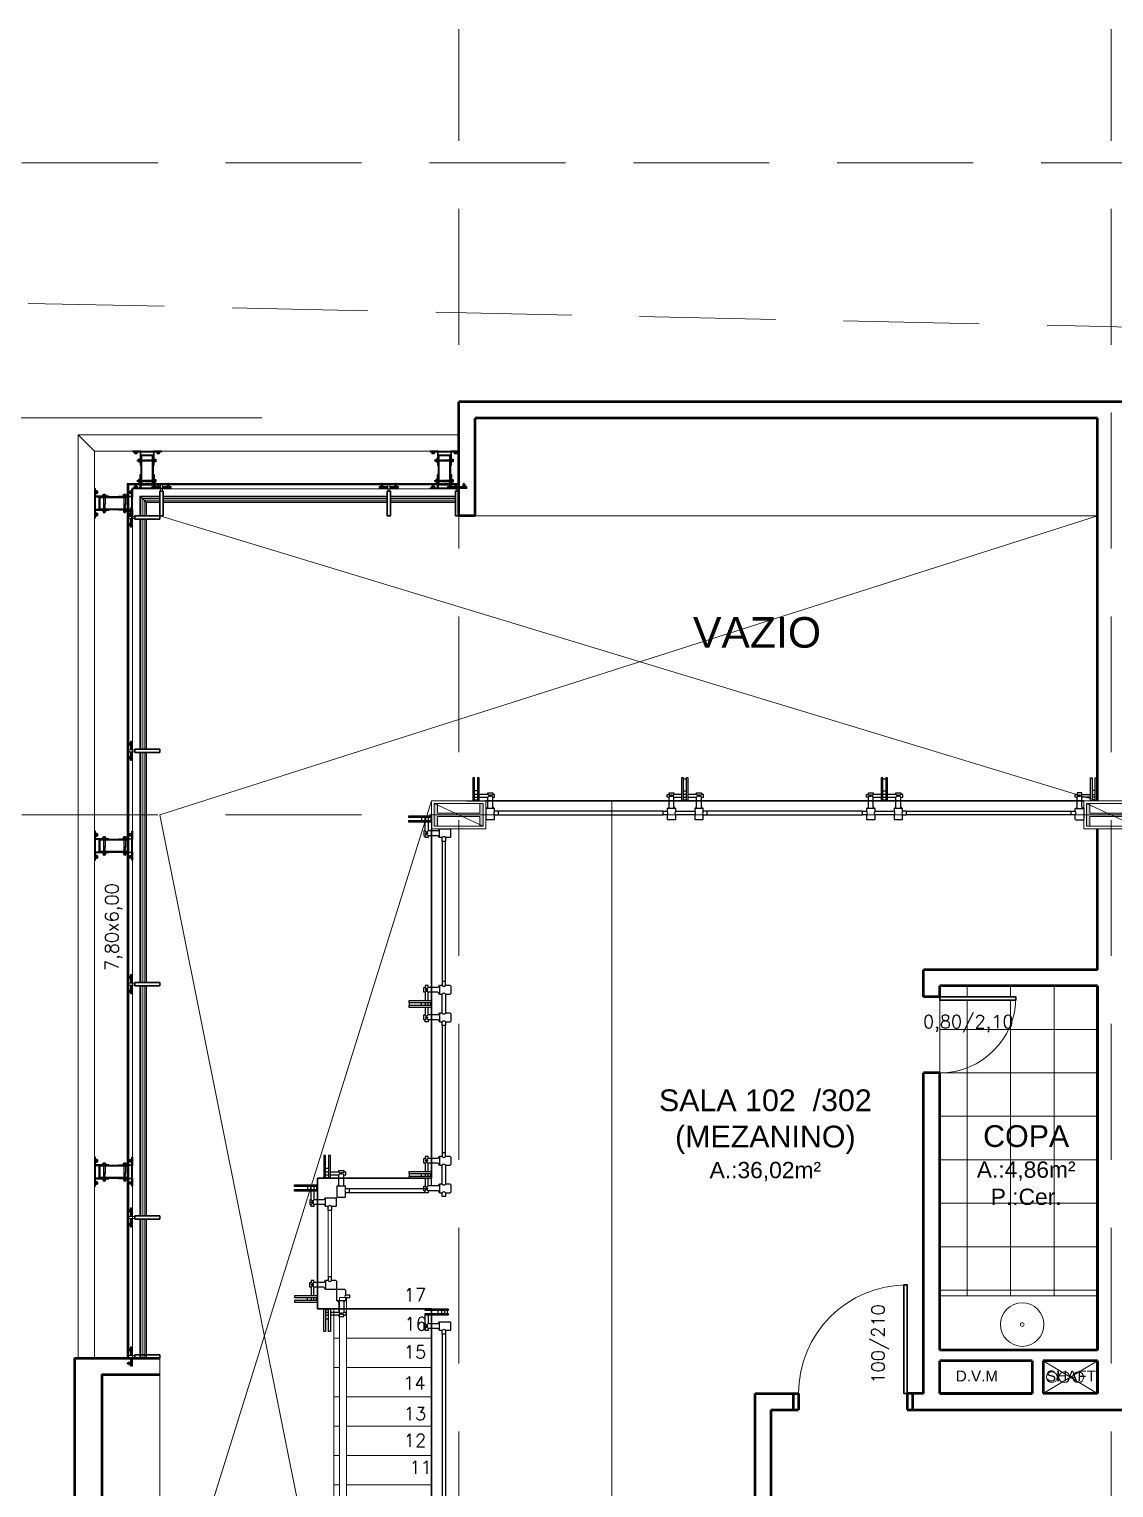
# Model space of a CAD drawing. Header units: millimetres. Extents: x 705 to 840, y 133 to 501.
# Drawn here: x 725.24 to 735.22, y 194.8 to 208.22 of the extents above; entities that cross this region are included whole.
import ezdxf

# ---------------------------------------------------------------- set-up
doc = ezdxf.new("R2010")
doc.units = ezdxf.units.MM
doc.header["$LTSCALE"] = 10
for name, pattern in [('ACAD_ISO03W100', [30, 12, -18]), ('BORDERX2', [3.5, 1, -0.5, 1, -0.5, 0, -0.5]), ('DASHED2', [0.375, 0.25, -0.125])]:
    doc.linetypes.add(name, pattern=pattern)
doc.layers.get('0').update_dxf_attribs({"color": 90})
for name, color, linetype in [('ACCESORIO', 90, 'Continuous'), ('EJE', 5, 'ACAD_ISO03W100'), ('ESCALERA', 90, 'Continuous'), ('VIDRO', 140, 'Continuous')]:
    doc.layers.add(name, color=color, linetype=linetype)
for name, color, linetype, lineweight in [('CINZA', 252, 'Continuous', 13), ('cinza 03', 252, 'Continuous', 13), ('COTA', 90, 'Continuous', 9), ('HACHT', 90, 'Continuous', 9), ('HID', 16, 'Continuous', 20), ('linha estutura', 252, 'Continuous', 13), ('PAREDES', 50, 'Continuous', 50), ('PAREDES 2', 50, 'Continuous', 50), ('Pilares', 16, 'Continuous', 20), ('pn 02', 16, 'Continuous', 20), ('PN-01', 90, 'Continuous', 13), ('PN-03', 180, 'Continuous', 30), ('recuos', 16, 'Continuous', 20), ('TEXT', 16, 'Continuous', 20), ('texto', 16, 'Continuous', 20)]:
    doc.layers.add(name, color=color, linetype=linetype, lineweight=lineweight)
doc.styles.add('REGUA60', font='cityb___.ttf', dxfattribs={"width": 1.4})
doc.styles.get("Standard").update_dxf_attribs({"font": 'simplex.shx'})

# ---------------------------------------------------------------- blocks, each defined once
blk = doc.blocks.new('peitoril1')
at = {"layer": 'EJE', "linetype": 'BORDERX2', "ltscale": 0.001}
for points in [[(0.017, -0.032), (-0.01, -0.032)], [(-0.01, -0.058), (0.017, -0.058)]]:
    blk.add_lwpolyline(points, dxfattribs=at)
for centre in [(-0.127, -0.046), (0.128, -0.046)]:
    blk.add_circle(centre, 0.00762, dxfattribs=at)
at = {"layer": 'ESCALERA'}
for p, q in [((-0.087, 0.129), (0.087, 0.129)), ((0.087, 0.098), (-0.087, 0.098))]:
    blk.add_line(p, q, dxfattribs=at)
for points in [[(-0.166, 0.17), (-0.16, 0.176)], [(-0.166, 0.17), (-0.166, 0.129)], [(-0.16, 0.176), (-0.135, 0.176)], [(-0.135, 0.176), (-0.093, 0.176)], [(-0.093, 0.176), (-0.087, 0.17)], [(-0.087, 0.129), (-0.087, 0.17)], [(0.087, 0.17), (0.093, 0.176)], [(0.087, 0.17), (0.087, 0.129)], [(0.093, 0.176), (0.119, 0.176)], [(0.119, 0.176), (0.161, 0.176)], [(0.161, 0.176), (0.167, 0.17)], [(0.167, 0.129), (0.167, 0.17)], [(-0.167, 0.129), (-0.202, 0.129), (-0.202, 0.098), (-0.167, 0.098)], [(-0.166, 0.099), (-0.166, 0.073), (-0.135, 0.073)], [(-0.166, 0.073), (-0.087, 0.073), (-0.087, 0.098)], [(-0.149, 0.059), (-0.149, -0.032)], [(-0.104, 0.059), (-0.104, -0.032)], [(0.104, 0), (-0.104, 0)], [(0.087, 0.073), (0.167, 0.073), (0.167, 0.098)], [(0.087, 0.098), (0.087, 0.073), (0.119, 0.073)], [(0.104, 0.059), (0.104, -0.032)], [(0.149, 0.059), (0.149, -0.032)], [(0.167, 0.129), (0.202, 0.129), (0.202, 0.098), (0.167, 0.098)], [(-0.149, -0.032), (-0.167, -0.032), (-0.167, -0.058), (-0.149, -0.058)], [(-0.104, -0.058), (-0.104, -0.071), (-0.149, -0.071), (-0.149, -0.058)], [(-0.026, -0.032), (-0.104, -0.032)], [(-0.104, -0.058), (-0.026, -0.058)], [(0.017, -0.008), (-0.01, -0.008)], [(0.017, -0.092), (-0.01, -0.092)], [(0.104, -0.032), (0.033, -0.032)], [(0.033, -0.058), (0.105, -0.058)], [(0.149, -0.058), (0.149, -0.071), (0.105, -0.071), (0.105, -0.058)], [(0.149, -0.032), (0.167, -0.032), (0.167, -0.058), (0.149, -0.058)], [(0.017, -0.202), (-0.01, -0.202)]]:
    blk.add_lwpolyline(points, dxfattribs=at)
for points in [[(-0.01, -0.21), (-0.01, 0), (-0.026, 0), (-0.026, -0.21)], [(0.033, -0.21), (0.033, 0), (0.017, 0), (0.017, -0.21)]]:
    blk.add_lwpolyline(points, close=True, dxfattribs=at)
for centre, radius, start, end in [((-0.177, 0.114), 0.0183, 303.7221, 56.3197), ((-0.172, 0.049), 0.0247, 22.7593, 77.2542), ((-0.081, 0.048), 0.0255, 102.7579, 156.0181), ((-0.077, 0.114), 0.0183, 123.6803, 236.2779), ((0.077, 0.114), 0.0183, 303.7221, 56.3197), ((0.082, 0.049), 0.0247, 22.7593, 77.2542), ((0.172, 0.048), 0.0255, 102.7579, 156.0181), ((0.177, 0.114), 0.0183, 123.6803, 236.2779), ((-0.155, -0.045), 0.0142, 296.1431, 64.1119), ((-0.098, -0.045), 0.0142, 115.274, 244.6765), ((0.098, -0.045), 0.0142, 296.1431, 64.1119), ((0.155, -0.045), 0.0142, 115.274, 244.6765)]:
    blk.add_arc(centre, radius, start, end, dxfattribs=at)
blk = doc.blocks.new('BLO253')
blk.add_lwpolyline([(39.6, 2, -0.414214), (40.6, 1, 0.414214), (41.6, 0), (91.5, 0, 0.414214), (92.5, 1), (92.5, 4, 0.414214), (91.5, 5), (49.6, 5, -0.414214), (44.6, 10), (44.6, 89, 0.414214), (43.6, 90), (41.6, 90, 0.414214), (40.6, 89), (40.6, 6.5, -0.414214), (39.1, 5), (-39.1, 5, -0.414214), (-40.6, 6.5), (-40.6, 89, 0.414214), (-41.6, 90), (-43.6, 90, 0.414214), (-44.6, 89), (-44.6, 10, -0.414214), (-49.6, 5), (-91.5, 5, 0.414214), (-92.5, 4), (-92.5, 1, 0.414214), (-91.5, 0), (-41.6, 0, 0.414214), (-40.6, 1, -0.414214), (-39.6, 2)], format="xyb", close=True)
blk = doc.blocks.new('CAB-BUL')
for p, q in [((-6.4, 11), (6.2, 11)), ((-4.5, 1.5), (-3.7, 2)), ((-4, 2), (-4, 9)), ((4.5, 1.5), (3.7, 2)), ((4, 2), (4, 9))]:
    blk.add_line(p, q)
blk.add_lwpolyline([(-9, 1.5), (9, 1.5), (9, 0), (-9, 0)], close=True)
blk.add_lwpolyline([(8.5, 9, 0.888889), (4, 9, 0.50025), (-4, 9, 0.88987), (-8.5, 9), (-8.5, 2), (8.5, 2)], format="xyb", close=True)
blk = doc.blocks.new('TUERCA')
for p, q in [((-6.5, -1.6), (6.5, -1.6)), ((6.5, -9.6), (-6.5, -9.6)), ((-4.5, -10.7), (3.2, -9.6)), ((-4.5, -11.9), (4.5, -10.7)), ((-4.5, -13.2), (4.5, -11.9)), ((-4.5, -14.4), (4.5, -13.2)), ((-4.5, -15.7), (4.5, -14.4)), ((-4.3, -8.1), (-4.3, -3.1)), ((-3, -16.5), (4.5, -15.7)), ((4.3, -3.1), (4.3, -8.1))]:
    blk.add_line(p, q)
blk.add_lwpolyline([(-9, 0), (9, 0), (9, -1.5), (-9, -1.5)], close=True)
blk.add_lwpolyline([(-4.3, -8.1, -0.666895), (-8.8, -8.1), (-8.8, -3.1, -0.666895), (-4.3, -3.1, -0.349005), (4.3, -3.1, -0.666667), (8.8, -3.1), (8.8, -8.1, -0.666667), (4.3, -8.1, -0.349005)], format="xyb", close=True)
blk.add_lwpolyline([(-3.8, -9.6), (-3, -9.8), (-4.5, -10.7), (-3, -11.1), (-4.5, -11.9), (-3, -12.3), (-4.5, -13.2), (-3, -13.6), (-4.5, -14.4), (-3, -14.8), (-4.5, -15.7), (-3, -16.4), (3, -16.4), (4.5, -15.7), (3, -15.2), (4.5, -14.4), (3, -14), (4.5, -13.2), (3, -12.7), (4.5, -11.9), (3, -11.5), (4.5, -10.7), (3, -10.2), (4.2, -9.6)])
blk = doc.blocks.new('fixação madeira')
at = {"layer": 'ACCESORIO'}
for p, q in [((-0.052, -0.063), (-0.05, -0.076)), ((-0.05, -0.063), (-0.048, -0.076)), ((-0.048, -0.063), (-0.047, -0.076)), ((-0.047, -0.063), (-0.045, -0.076)), ((-0.045, -0.063), (-0.043, -0.076)), ((-0.043, -0.063), (-0.041, -0.076)), ((-0.041, -0.063), (-0.039, -0.076)), ((-0.039, -0.063), (-0.038, -0.076)), ((-0.038, -0.063), (-0.036, -0.076)), ((-0.036, -0.063), (-0.034, -0.076)), ((-0.034, -0.063), (-0.032, -0.076)), ((-0.032, -0.063), (-0.03, -0.076)), ((-0.03, -0.063), (-0.029, -0.076)), ((-0.029, -0.063), (-0.027, -0.076)), ((-0.027, -0.063), (-0.025, -0.076)), ((-0.025, -0.063), (-0.023, -0.076)), ((-0.023, -0.063), (-0.021, -0.076)), ((-0.021, -0.063), (-0.02, -0.076)), ((-0.02, -0.063), (-0.018, -0.076)), ((-0.018, -0.063), (-0.016, -0.076)), ((-0.016, -0.063), (-0.014, -0.076)), ((-0.014, -0.063), (-0.012, -0.076)), ((-0.012, -0.076), (-0.012, -0.063)), ((-0.052, -0.251), (-0.05, -0.264)), ((-0.05, -0.251), (-0.048, -0.264)), ((-0.048, -0.251), (-0.047, -0.264)), ((-0.047, -0.251), (-0.045, -0.264)), ((-0.045, -0.251), (-0.043, -0.264)), ((-0.043, -0.251), (-0.041, -0.264)), ((-0.041, -0.251), (-0.039, -0.264)), ((-0.039, -0.251), (-0.038, -0.264)), ((-0.038, -0.251), (-0.036, -0.264)), ((-0.036, -0.251), (-0.034, -0.264)), ((-0.034, -0.251), (-0.032, -0.264)), ((-0.032, -0.251), (-0.03, -0.264)), ((-0.03, -0.251), (-0.029, -0.264)), ((-0.029, -0.251), (-0.027, -0.264)), ((-0.027, -0.251), (-0.025, -0.264)), ((-0.025, -0.251), (-0.023, -0.264)), ((-0.023, -0.251), (-0.021, -0.264)), ((-0.021, -0.251), (-0.02, -0.264)), ((-0.02, -0.251), (-0.018, -0.264)), ((-0.018, -0.251), (-0.016, -0.264)), ((-0.016, -0.251), (-0.014, -0.264)), ((-0.014, -0.251), (-0.012, -0.264)), ((-0.012, -0.264), (-0.012, -0.251))]:
    blk.add_line(p, q, dxfattribs=at)
for points in [[(-0.06, -0.034), (0.057, -0.034), (0.057, -0.308), (-0.06, -0.308)], [(-0.052, -0.042), (0.049, -0.042), (0.049, -0.3), (-0.052, -0.3)]]:
    blk.add_lwpolyline(points, close=True, dxfattribs=at)
for points in [[(0.049, -0.063), (-0.014, -0.063), (-0.015, -0.066), (-0.016, -0.063), (-0.017, -0.066), (-0.018, -0.063), (-0.018, -0.066), (-0.02, -0.063), (-0.02, -0.066), (-0.021, -0.063), (-0.022, -0.066), (-0.023, -0.063), (-0.024, -0.066), (-0.025, -0.063), (-0.026, -0.066), (-0.027, -0.063), (-0.027, -0.066), (-0.029, -0.063), (-0.029, -0.066), (-0.03, -0.063), (-0.031, -0.066), (-0.032, -0.063), (-0.033, -0.066), (-0.034, -0.063), (-0.035, -0.066), (-0.036, -0.063), (-0.036, -0.066), (-0.038, -0.063), (-0.038, -0.066), (-0.039, -0.063), (-0.04, -0.066), (-0.041, -0.063), (-0.042, -0.066), (-0.043, -0.063), (-0.044, -0.066), (-0.045, -0.063), (-0.045, -0.066), (-0.047, -0.063), (-0.047, -0.066), (-0.048, -0.063), (-0.049, -0.066), (-0.05, -0.063), (-0.051, -0.066), (-0.052, -0.063)], [(-0.052, -0.076), (-0.051, -0.074), (-0.05, -0.076), (-0.05, -0.074), (-0.048, -0.076), (-0.048, -0.074), (-0.047, -0.076), (-0.046, -0.074), (-0.045, -0.076), (-0.044, -0.074), (-0.043, -0.076), (-0.042, -0.074), (-0.041, -0.076), (-0.041, -0.074), (-0.039, -0.076), (-0.039, -0.074), (-0.038, -0.076), (-0.037, -0.074), (-0.036, -0.076), (-0.035, -0.074), (-0.034, -0.076), (-0.033, -0.074), (-0.032, -0.076), (-0.032, -0.074), (-0.03, -0.076), (-0.03, -0.074), (-0.029, -0.076), (-0.028, -0.074), (-0.027, -0.076), (-0.026, -0.074), (-0.025, -0.076), (-0.024, -0.074), (-0.023, -0.076), (-0.023, -0.074), (-0.021, -0.076), (-0.021, -0.074), (-0.02, -0.076), (-0.019, -0.074), (-0.018, -0.076), (-0.017, -0.074), (-0.016, -0.076), (-0.015, -0.074), (-0.014, -0.076), (-0.014, -0.074), (-0.012, -0.076), (0.049, -0.076)], [(0.049, -0.251), (-0.014, -0.251), (-0.015, -0.253), (-0.016, -0.251), (-0.017, -0.253), (-0.018, -0.251), (-0.018, -0.253), (-0.02, -0.251), (-0.02, -0.253), (-0.021, -0.251), (-0.022, -0.253), (-0.023, -0.251), (-0.024, -0.253), (-0.025, -0.251), (-0.026, -0.253), (-0.027, -0.251), (-0.027, -0.253), (-0.029, -0.251), (-0.029, -0.253), (-0.03, -0.251), (-0.031, -0.253), (-0.032, -0.251), (-0.033, -0.253), (-0.034, -0.251), (-0.035, -0.253), (-0.036, -0.251), (-0.036, -0.253), (-0.038, -0.251), (-0.038, -0.253), (-0.039, -0.251), (-0.04, -0.253), (-0.041, -0.251), (-0.042, -0.253), (-0.043, -0.251), (-0.044, -0.253), (-0.045, -0.251), (-0.045, -0.253), (-0.047, -0.251), (-0.047, -0.253), (-0.048, -0.251), (-0.049, -0.253), (-0.05, -0.251), (-0.051, -0.253), (-0.052, -0.251)], [(-0.052, -0.264), (-0.051, -0.262), (-0.05, -0.264), (-0.05, -0.262), (-0.048, -0.264), (-0.048, -0.262), (-0.047, -0.264), (-0.046, -0.262), (-0.045, -0.264), (-0.044, -0.262), (-0.043, -0.264), (-0.042, -0.262), (-0.041, -0.264), (-0.041, -0.262), (-0.039, -0.264), (-0.039, -0.262), (-0.038, -0.264), (-0.037, -0.262), (-0.036, -0.264), (-0.035, -0.262), (-0.034, -0.264), (-0.033, -0.262), (-0.032, -0.264), (-0.032, -0.262), (-0.03, -0.264), (-0.03, -0.262), (-0.029, -0.264), (-0.028, -0.262), (-0.027, -0.264), (-0.026, -0.262), (-0.025, -0.264), (-0.024, -0.262), (-0.023, -0.264), (-0.023, -0.262), (-0.021, -0.264), (-0.021, -0.262), (-0.02, -0.264), (-0.019, -0.262), (-0.018, -0.264), (-0.017, -0.262), (-0.016, -0.264), (-0.015, -0.262), (-0.014, -0.264), (-0.014, -0.262), (-0.012, -0.264), (0.049, -0.264)]]:
    blk.add_lwpolyline(points, dxfattribs=at)
at = {"layer": 'ACCESORIO', "xscale": 0.001440000000002328, "yscale": 0.001440000000002328, "zscale": 0.00144, "rotation": 180}
blk.add_blockref('BLO253', (-0.001, 0.001), dxfattribs=at)
at = {"layer": 'ACCESORIO', "linetype": 'Continuous', "xscale": 0.001440000000002328, "yscale": 0.001440000000002328, "zscale": 0.00144}
for name, p, rotation in [('CAB-BUL', (-0.105, -0.006), 180), ('TUERCA', (-0.066, -0.07), 270), ('CAB-BUL', (0.063, -0.07), 270), ('CAB-BUL', (0.1, -0.006), 180), ('CAB-BUL', (0.063, -0.258), 270)]:
    blk.add_blockref(name, p, dxfattribs=dict(at, rotation=rotation))
at = {"layer": 'ACCESORIO', "xscale": -0.001440000000002328, "yscale": 0.001440000000002328, "zscale": 0.00144}
blk.add_blockref('BLO253', (-0.001, -0.345), dxfattribs=at)
at = {"layer": 'ACCESORIO', "color": 252, "linetype": 'Continuous', "xscale": 0.001440000000002328, "yscale": 0.001440000000002328, "zscale": 0.00144, "rotation": 270}
blk.add_blockref('TUERCA', (-0.066, -0.258), dxfattribs=at)
at = {"layer": 'ACCESORIO', "linetype": 'Continuous', "xscale": -0.001440000000002328, "yscale": 0.001440000000002328, "zscale": 0.00144}
for p in [(-0.105, -0.338), (0.1, -0.338)]:
    blk.add_blockref('CAB-BUL', p, dxfattribs=at)
blk = doc.blocks.new('SPIDER')
at = {"layer": 'HACHT'}
blk.add_line((-0.289, -0.009), (-0.289, 0.009), dxfattribs=at)
at = {"layer": 'PN-01'}
for p, q in [((-0.264, 0.063), (-0.304, 0.063)), ((-0.293, 0.067), (-0.299, 0.07)), ((-0.294, 0.066), (-0.299, 0.069)), ((-0.264, 0.064), (-0.299, 0.064)), ((-0.264, 0.062), (-0.299, 0.062)), ((-0.294, 0.06), (-0.299, 0.058)), ((-0.293, 0.059), (-0.299, 0.056)), ((-0.264, 0.064), (-0.298, 0.064)), ((-0.289, 0.066), (-0.294, 0.066)), ((-0.289, 0.06), (-0.294, 0.06)), ((-0.289, 0.067), (-0.293, 0.067)), ((-0.289, 0.059), (-0.293, 0.059)), ((-0.283, 0.079), (-0.289, 0.079)), ((-0.283, 0.048), (-0.289, 0.048)), ((-0.228, 0.009), (-0.289, 0.009)), ((-0.279, 0.072), (-0.283, 0.079)), ((-0.279, 0.055), (-0.283, 0.048)), ((-0.27, 0.072), (-0.279, 0.072)), ((-0.27, 0.055), (-0.279, 0.055)), ((-0.264, 0.089), (-0.27, 0.089)), ((-0.27, 0.089), (-0.27, 0.009)), ((-0.264, 0.078), (-0.27, 0.078)), ((-0.264, 0.048), (-0.27, 0.048)), ((-0.264, 0.034), (-0.27, 0.034)), ((-0.264, 0.089), (-0.264, 0.009)), ((-0.258, 0.072), (-0.264, 0.076)), ((-0.258, 0.055), (-0.264, 0.051)), ((-0.262, 0.074), (-0.262, 0.052)), ((-0.261, 0.074), (-0.261, 0.053)), ((-0.26, 0.073), (-0.26, 0.053)), ((-0.258, 0.089), (-0.252, 0.089)), ((-0.258, 0.089), (-0.258, 0.08)), ((-0.258, 0.08), (-0.258, 0.047)), ((-0.258, 0.047), (-0.258, 0.009)), ((-0.258, 0.034), (-0.252, 0.034)), ((-0.252, 0.089), (-0.252, 0.009)), ((-0.264, -0.063), (-0.304, -0.063)), ((-0.293, -0.059), (-0.299, -0.056)), ((-0.294, -0.06), (-0.299, -0.058)), ((-0.264, -0.062), (-0.299, -0.062)), ((-0.264, -0.064), (-0.299, -0.064)), ((-0.294, -0.066), (-0.299, -0.069)), ((-0.293, -0.067), (-0.299, -0.07)), ((-0.264, -0.064), (-0.298, -0.064)), ((-0.289, -0.06), (-0.294, -0.06)), ((-0.289, -0.066), (-0.294, -0.066)), ((-0.289, -0.059), (-0.293, -0.059)), ((-0.289, -0.067), (-0.293, -0.067)), ((-0.228, -0.009), (-0.289, -0.009)), ((-0.283, -0.048), (-0.289, -0.048)), ((-0.283, -0.079), (-0.289, -0.079)), ((-0.279, -0.055), (-0.283, -0.048)), ((-0.279, -0.072), (-0.283, -0.079)), ((-0.27, -0.055), (-0.279, -0.055)), ((-0.27, -0.072), (-0.279, -0.072)), ((-0.27, -0.089), (-0.27, -0.009)), ((-0.264, -0.034), (-0.27, -0.034)), ((-0.264, -0.048), (-0.27, -0.048)), ((-0.264, -0.078), (-0.27, -0.078)), ((-0.264, -0.089), (-0.27, -0.089)), ((-0.264, -0.089), (-0.264, -0.009)), ((-0.258, -0.055), (-0.264, -0.051)), ((-0.258, -0.072), (-0.264, -0.076)), ((-0.262, -0.074), (-0.262, -0.052)), ((-0.261, -0.074), (-0.261, -0.053)), ((-0.26, -0.073), (-0.26, -0.053)), ((-0.258, -0.047), (-0.258, -0.009)), ((-0.258, -0.034), (-0.252, -0.034)), ((-0.258, -0.08), (-0.258, -0.047)), ((-0.258, -0.089), (-0.258, -0.08)), ((-0.258, -0.089), (-0.252, -0.089)), ((-0.252, -0.089), (-0.252, -0.009))]:
    blk.add_line(p, q, dxfattribs=at)
at = {"layer": 'PN-03'}
for p, q in [((-0.228, -0.015), (-0.228, 0.015)), ((0, 0.015), (-0.228, 0.015)), ((0, -0.015), (0, 0.015)), ((0, -0.015), (-0.228, -0.015))]:
    blk.add_line(p, q, dxfattribs=at)

msp = doc.modelspace()

# ---------------------------------------------------------------- hatches: boundary and pattern name
at = {"layer": 'cinza 03'}
h = msp.add_hatch(dxfattribs=at)
h.set_pattern_fill('_USER', color=256, scale=0.4, style=0, double=1, pattern_type=0)
h.set_pattern_definition([(0, (735.0659, 199.41928), (0, -0.4), []), (270, (735.0659, 199.41928), (-0.4, -2e-17), [])])
h.paths.add_polyline_path([(735.066, 199.419), (733.616, 199.419), (733.616, 199.319), (734.316, 199.319), (734.316, 199.289), (734.315, 199.289, -0.401712), (733.616, 198.619), (733.616, 196.569), (735.066, 196.569)])
h.paths.add_polyline_path([(734.315, 199.289), (733.616, 199.289), (733.616, 198.619, 0.401712)], flags=16)
h.paths.add_polyline_path([(733.907, 198.278), (734.913, 198.278), (734.913, 197.352), (733.907, 197.352)], flags=24)
h.paths.add_polyline_path([(733.416, 198.945), (734.376, 198.945), (734.376, 199.22), (733.416, 199.22)], flags=9)
at = {"layer": 'Pilares'}
for points in [[(728.966, 201.099), (728.966, 200.889), (728.996, 200.889), (728.996, 200.979), (729.386, 200.979), (729.386, 200.889), (729.416, 200.889), (729.416, 201.099), (729.386, 201.099), (729.386, 201.009), (728.996, 201.009), (728.996, 201.099)], [(734.966, 201.099), (734.966, 200.889), (734.996, 200.889), (734.996, 200.979), (735.386, 200.979), (735.386, 200.889), (735.416, 200.889), (735.416, 201.099), (735.386, 201.099), (735.386, 201.009), (734.996, 201.009), (734.996, 201.099)]]:
    msp.add_hatch(color=256, dxfattribs=at).paths.add_polyline_path(points)

# ---------------------------------------------------------------- linework, layer by layer
at = {"layer": 'CINZA'}
for p, q in [((726.264, 203.921), (726.264, 203.744)), ((726.441, 203.921), (726.264, 203.921)), ((726.279, 203.906), (726.279, 203.744)), ((726.441, 203.906), (726.279, 203.906)), ((726.298, 203.888), (726.298, 203.744)), ((726.441, 203.888), (726.298, 203.888)), ((728.533, 203.921), (726.471, 203.921)), ((728.533, 203.906), (726.471, 203.906)), ((728.533, 203.888), (726.471, 203.888)), ((729.161, 203.921), (728.563, 203.921)), ((729.161, 203.906), (728.563, 203.906)), ((729.161, 203.888), (728.563, 203.888)), ((726.313, 203.873), (726.313, 203.744)), ((726.441, 203.873), (726.313, 203.873)), ((728.533, 203.873), (726.471, 203.873)), ((729.161, 203.873), (728.563, 203.873)), ((726.264, 203.714), (726.264, 201.597)), ((726.279, 203.714), (726.279, 201.597)), ((726.298, 203.714), (726.298, 201.597)), ((726.313, 203.714), (726.313, 201.597)), ((726.264, 201.567), (726.264, 199.45)), ((726.279, 201.567), (726.279, 199.45)), ((726.298, 201.567), (726.298, 199.45)), ((726.313, 201.567), (726.313, 199.45)), ((726.264, 199.42), (726.264, 197.303)), ((726.279, 199.42), (726.279, 197.303)), ((726.298, 199.42), (726.298, 197.303)), ((726.313, 199.42), (726.313, 197.303)), ((726.264, 197.273), (726.264, 195.994)), ((726.279, 197.273), (726.279, 195.994)), ((726.298, 197.273), (726.298, 195.994)), ((726.313, 197.273), (726.313, 195.994))]:
    msp.add_line(p, q, dxfattribs=at)
at = {"layer": 'cinza 03'}
for p, q in [((727.38, 204.646), (723.667, 204.646)), ((726.318, 203.867), (726.258, 203.927)), ((730.599, 184.864), (730.599, 201.124)), ((733.616, 199.319), (733.616, 198.619)), ((727.989, 196.744), (727.989, 197.354)), ((728.02, 196.727), (728.02, 197.354)), ((726.441, 195.994), (726.441, 195.844)), ((735.066, 195.969), (734.566, 195.669)), ((734.566, 195.969), (735.066, 195.669))]:
    msp.add_line(p, q, dxfattribs=at)
for centre in [(734.646, 195.819), (734.76, 195.819), (734.889, 195.819)]:
    msp.add_circle(centre, 0.05, dxfattribs=at)
for centre, radius, start, end in [((733.616, 199.319), 0.7, 270, 360), ((733.316, 195.669), 1, 90, 180)]:
    msp.add_arc(centre, radius, start, end, dxfattribs=at)
at = {"layer": 'EJE', "linetype": 'BORDERX2', "ltscale": 0.001}
for points in [[(729.364, 201.182), (729.337, 201.182)], [(729.337, 201.157), (729.364, 201.157)], [(735.018, 201.182), (735.045, 201.182)], [(735.045, 201.157), (735.018, 201.157)], [(728.883, 200.941), (728.883, 200.968)], [(728.909, 200.968), (728.909, 200.941)], [(727.833, 197.546), (727.833, 197.574)], [(727.859, 197.574), (727.859, 197.546)], [(727.994, 197.707), (727.966, 197.707)], [(727.966, 197.682), (727.994, 197.682)], [(727.833, 196.552), (727.833, 196.525)], [(727.859, 196.525), (727.859, 196.552)], [(727.966, 196.417), (727.994, 196.417)], [(727.994, 196.391), (727.966, 196.391)], [(729.035, 196.406), (729.035, 196.433)], [(729.06, 196.433), (729.06, 196.406)]]:
    msp.add_lwpolyline(points, dxfattribs=at)
for centre in [(729.481, 201.17), (734.9, 201.17), (728.895, 200.824), (728.111, 197.695), (727.845, 197.429), (727.845, 196.669), (728.111, 196.404), (728.895, 196.289)]:
    msp.add_circle(centre, 0.00762, dxfattribs=at)
at = {"layer": 'ESCALERA'}
for p, q in [((731.072, 201.026), (729.556, 201.026)), ((729.556, 200.995), (731.072, 200.995)), ((732.905, 201.026), (731.476, 201.026)), ((731.476, 200.995), (732.905, 200.995)), ((733.31, 201.026), (734.825, 201.026)), ((734.825, 200.995), (733.31, 200.995)), ((729.039, 200.749), (729.039, 199.459)), ((729.07, 199.459), (729.07, 200.749)), ((729.039, 199.055), (729.039, 197.885)), ((729.07, 197.885), (729.07, 199.055)), ((728.878, 197.551), (728.186, 197.551)), ((728.186, 197.52), (728.878, 197.52)), ((729.039, 196.214), (729.039, 193.355)), ((729.07, 196.214), (729.07, 193.355))]:
    msp.add_line(p, q, dxfattribs=at)
for points in [[(729.321, 201.334), (729.321, 201.124), (729.337, 201.124), (729.337, 201.334)], [(729.364, 201.334), (729.364, 201.124), (729.38, 201.124), (729.38, 201.334)], [(735.018, 201.334), (735.018, 201.124), (735.002, 201.124), (735.002, 201.334)], [(735.061, 201.334), (735.061, 201.124), (735.045, 201.124), (735.045, 201.334)], [(728.731, 200.984), (728.941, 200.984), (728.941, 200.968), (728.731, 200.968)], [(728.731, 200.941), (728.941, 200.941), (728.941, 200.925), (728.731, 200.925)], [(727.95, 197.859), (727.95, 197.649), (727.966, 197.649), (727.966, 197.859)], [(727.994, 197.859), (727.994, 197.649), (728.01, 197.649), (728.01, 197.859)], [(727.681, 197.59), (727.891, 197.59), (727.891, 197.574), (727.681, 197.574)], [(727.681, 197.546), (727.891, 197.546), (727.891, 197.53), (727.681, 197.53)], [(727.681, 196.552), (727.891, 196.552), (727.891, 196.568), (727.681, 196.568)], [(727.681, 196.509), (727.891, 196.509), (727.891, 196.525), (727.681, 196.525)], [(727.95, 196.24), (727.95, 196.449), (727.966, 196.449), (727.966, 196.24)], [(727.994, 196.24), (727.994, 196.449), (728.01, 196.449), (728.01, 196.24)], [(728.883, 196.449), (729.093, 196.449), (729.093, 196.433), (728.883, 196.433)], [(728.883, 196.406), (729.093, 196.406), (729.093, 196.39), (728.883, 196.39)]]:
    msp.add_lwpolyline(points, close=True, dxfattribs=at)
for points in [[(729.337, 201.217), (729.364, 201.217)], [(735.045, 201.217), (735.018, 201.217)], [(729.261, 201.124), (729.459, 201.124)], [(729.337, 201.132), (729.364, 201.132)], [(729.459, 201.182), (729.38, 201.182)], [(729.38, 201.157), (729.459, 201.157)], [(729.459, 201.182), (729.459, 201.195), (729.503, 201.195), (729.503, 201.182)], [(729.459, 201.065), (729.459, 201.157)], [(729.503, 201.157), (729.521, 201.157), (729.521, 201.182), (729.503, 201.182)], [(729.503, 201.065), (729.503, 201.157)], [(734.879, 201.157), (734.861, 201.157), (734.861, 201.182), (734.879, 201.182)], [(734.923, 201.182), (734.923, 201.195), (734.879, 201.195), (734.879, 201.182)], [(734.879, 201.065), (734.879, 201.157)], [(734.923, 201.182), (735.002, 201.182)], [(734.923, 201.065), (734.923, 201.157)], [(735.002, 201.157), (734.923, 201.157)], [(735.045, 201.132), (735.018, 201.132)], [(728.849, 200.968), (728.849, 200.941)], [(728.933, 200.968), (728.933, 200.941)], [(728.941, 200.982), (728.941, 200.847)], [(729.52, 201.051), (729.441, 201.051)], [(729.441, 201.051), (729.441, 200.954)], [(729.489, 200.948), (729.447, 200.948)], [(729.52, 201.026), (729.52, 201.051), (729.489, 201.051)], [(729.514, 200.948), (729.489, 200.948)], [(729.52, 200.954), (729.514, 200.948)], [(729.52, 200.954), (729.52, 200.996)], [(729.521, 200.995), (729.556, 200.995), (729.556, 201.026), (729.521, 201.026)], [(734.861, 200.995), (734.825, 200.995), (734.825, 201.026), (734.861, 201.026)], [(734.861, 201.051), (734.941, 201.051)], [(734.861, 201.026), (734.861, 201.051), (734.893, 201.051)], [(734.861, 200.954), (734.861, 200.996)], [(734.861, 200.954), (734.868, 200.948)], [(734.868, 200.948), (734.893, 200.948)], [(734.893, 200.948), (734.935, 200.948)], [(734.941, 201.051), (734.941, 200.954)], [(728.883, 200.847), (728.87, 200.847), (728.87, 200.802), (728.883, 200.802)], [(728.883, 200.847), (728.883, 200.925)], [(728.909, 200.802), (728.909, 200.784), (728.883, 200.784), (728.883, 200.802)], [(728.909, 200.925), (728.909, 200.847)], [(729, 200.847), (728.909, 200.847)], [(729, 200.802), (728.909, 200.802)], [(729.014, 200.785), (729.014, 200.864)], [(729.014, 200.864), (729.111, 200.864)], [(729.039, 200.785), (729.014, 200.785), (729.014, 200.816)], [(729.117, 200.858), (729.111, 200.864)], [(729.117, 200.816), (729.117, 200.858)], [(729.117, 200.791), (729.117, 200.816)], [(729.07, 200.784), (729.07, 200.749), (729.039, 200.749), (729.039, 200.784)], [(729.111, 200.785), (729.069, 200.785)], [(729.111, 200.785), (729.117, 200.791)], [(727.966, 197.742), (727.994, 197.742)], [(728.088, 197.707), (728.088, 197.72), (728.133, 197.72), (728.133, 197.707)], [(727.799, 197.574), (727.799, 197.546)], [(727.883, 197.574), (727.883, 197.546)], [(727.891, 197.649), (727.891, 197.452)], [(727.891, 197.649), (728.088, 197.649)], [(727.952, 197.649), (728.088, 197.649)], [(727.966, 197.657), (727.994, 197.657)], [(728.088, 197.707), (728.01, 197.707)], [(728.01, 197.682), (728.088, 197.682)], [(728.15, 197.576), (728.07, 197.576)], [(728.07, 197.576), (728.07, 197.479)], [(728.088, 197.59), (728.088, 197.682)], [(728.15, 197.551), (728.15, 197.576), (728.119, 197.576)], [(728.133, 197.682), (728.151, 197.682), (728.151, 197.707), (728.133, 197.707)], [(728.133, 197.59), (728.133, 197.682)], [(727.833, 197.452), (727.82, 197.452), (727.82, 197.408), (727.833, 197.408)], [(727.833, 197.452), (727.833, 197.53)], [(727.859, 197.53), (727.859, 197.452)], [(727.95, 197.452), (727.859, 197.452)], [(727.964, 197.39), (727.964, 197.47)], [(727.964, 197.47), (728.061, 197.47)], [(728.067, 197.464), (728.061, 197.47)], [(728.067, 197.422), (728.067, 197.464)], [(728.077, 197.473), (728.07, 197.479)], [(728.119, 197.473), (728.077, 197.473)], [(728.144, 197.473), (728.119, 197.473)], [(728.15, 197.479), (728.144, 197.473)], [(728.15, 197.52), (728.186, 197.52), (728.186, 197.551), (728.15, 197.551)], [(728.15, 197.479), (728.15, 197.521)], [(727.859, 197.407), (727.859, 197.39), (727.833, 197.39), (727.833, 197.408)], [(727.95, 197.407), (727.859, 197.407)], [(727.989, 197.39), (727.964, 197.39), (727.964, 197.422)], [(728.02, 197.39), (728.02, 197.354), (727.989, 197.354), (727.989, 197.39)], [(728.061, 197.39), (728.019, 197.39)], [(728.061, 197.39), (728.067, 197.396)], [(728.067, 197.396), (728.067, 197.422)], [(727.833, 196.647), (727.82, 196.647), (727.82, 196.691), (727.833, 196.691)], [(727.859, 196.691), (727.859, 196.709), (727.833, 196.709), (727.833, 196.691)], [(727.833, 196.647), (727.833, 196.568)], [(727.95, 196.691), (727.859, 196.691)], [(727.95, 196.647), (727.859, 196.647)], [(727.859, 196.568), (727.859, 196.647)], [(727.891, 196.449), (727.891, 196.647)], [(727.964, 196.708), (727.964, 196.629)], [(727.989, 196.708), (727.964, 196.708), (727.964, 196.677)], [(728.02, 196.709), (728.02, 196.744), (727.989, 196.744), (727.989, 196.709)], [(728.061, 196.708), (728.019, 196.708)], [(728.061, 196.708), (728.067, 196.702)], [(728.067, 196.635), (728.061, 196.629)], [(728.067, 196.702), (728.067, 196.677)], [(728.067, 196.677), (728.067, 196.635)], [(727.799, 196.525), (727.799, 196.552)], [(727.883, 196.525), (727.883, 196.552)], [(727.964, 196.629), (728.061, 196.629)], [(728.077, 196.625), (728.07, 196.619)], [(728.07, 196.523), (728.07, 196.619)], [(728.15, 196.523), (728.07, 196.523)], [(728.119, 196.625), (728.077, 196.625)], [(728.088, 196.508), (728.088, 196.417)], [(728.144, 196.625), (728.119, 196.625)], [(728.15, 196.548), (728.15, 196.523), (728.119, 196.523)], [(728.133, 196.508), (728.133, 196.417)], [(728.15, 196.62), (728.144, 196.625)], [(728.15, 196.62), (728.15, 196.578)], [(728.15, 196.578), (728.186, 196.578), (728.186, 196.548), (728.15, 196.548)], [(727.891, 196.449), (728.088, 196.449)], [(727.952, 196.449), (728.088, 196.449)], [(727.966, 196.442), (727.994, 196.442)], [(728.01, 196.417), (728.088, 196.417)], [(728.088, 196.391), (728.01, 196.391)], [(728.088, 196.391), (728.088, 196.379), (728.133, 196.379), (728.133, 196.391)], [(728.133, 196.417), (728.151, 196.417), (728.151, 196.391), (728.133, 196.391)], [(728.883, 196.311), (728.883, 196.39)], [(728.909, 196.39), (728.909, 196.311)], [(728.941, 196.447), (728.941, 196.311)], [(729, 196.433), (729, 196.406)], [(729.085, 196.433), (729.085, 196.406)], [(727.966, 196.357), (727.994, 196.357)], [(728.883, 196.311), (728.87, 196.311), (728.87, 196.267), (728.883, 196.267)], [(728.909, 196.267), (728.909, 196.249), (728.883, 196.249), (728.883, 196.267)], [(729, 196.311), (728.909, 196.311)], [(729, 196.267), (728.909, 196.267)], [(729.014, 196.25), (729.014, 196.329)], [(729.014, 196.329), (729.111, 196.329)], [(729.039, 196.25), (729.014, 196.25), (729.014, 196.281)], [(729.07, 196.249), (729.07, 196.214), (729.039, 196.214), (729.039, 196.249)], [(729.111, 196.25), (729.069, 196.25)], [(729.117, 196.323), (729.111, 196.329)], [(729.111, 196.25), (729.117, 196.256)], [(729.117, 196.281), (729.117, 196.323)], [(729.117, 196.256), (729.117, 196.281)]]:
    msp.add_lwpolyline(points, dxfattribs=at)
for centre, radius, start, end in [((729.435, 201.076), 0.0255, 282.7579, 336.0181), ((729.452, 201.169), 0.0142, 295.274, 64.6765), ((729.509, 201.169), 0.0142, 116.1431, 244.1119), ((729.526, 201.075), 0.0247, 202.7593, 257.2542), ((734.856, 201.075), 0.0247, 282.7458, 337.2407), ((734.872, 201.169), 0.0142, 295.8881, 63.8569), ((734.929, 201.169), 0.0142, 115.3235, 244.726), ((734.947, 201.076), 0.0255, 203.9819, 257.2421), ((729.531, 201.011), 0.0183, 123.7221, 236.3197), ((734.851, 201.011), 0.0183, 303.6803, 56.2779), ((728.896, 200.853), 0.0142, 205.3235, 334.726), ((728.896, 200.796), 0.0142, 25.8881, 153.8569), ((728.989, 200.87), 0.0255, 293.9819, 347.2421), ((728.99, 200.779), 0.0247, 12.7458, 67.2407), ((729.054, 200.774), 0.0183, 33.6803, 146.2779), ((728.065, 197.601), 0.0255, 282.7579, 336.0181), ((728.082, 197.694), 0.0142, 295.274, 64.6765), ((728.139, 197.694), 0.0142, 116.1431, 244.1119), ((728.155, 197.6), 0.0247, 202.7593, 257.2542), ((727.846, 197.458), 0.0142, 205.3235, 334.726), ((727.939, 197.475), 0.0255, 293.9819, 347.2421), ((728.161, 197.536), 0.0183, 123.7221, 236.3197), ((727.846, 197.401), 0.0142, 25.8881, 153.8569), ((727.94, 197.385), 0.0247, 12.7458, 67.2407), ((728.004, 197.38), 0.0183, 33.6803, 146.2779), ((727.846, 196.697), 0.0142, 206.1431, 334.1119), ((727.846, 196.64), 0.0142, 25.274, 154.6765), ((727.94, 196.714), 0.0247, 292.7593, 347.2542), ((727.939, 196.623), 0.0255, 12.7579, 66.0181), ((728.004, 196.719), 0.0183, 213.7221, 326.3197), ((728.065, 196.498), 0.0255, 23.9819, 77.2421), ((728.155, 196.499), 0.0247, 102.7458, 157.2407), ((728.161, 196.563), 0.0183, 123.6803, 236.2779), ((728.082, 196.404), 0.0142, 295.3235, 64.726), ((728.139, 196.404), 0.0142, 115.8881, 243.8569), ((728.896, 196.318), 0.0142, 205.3235, 334.726), ((728.896, 196.261), 0.0142, 25.8881, 153.8569), ((728.989, 196.335), 0.0255, 293.9819, 347.2421), ((728.99, 196.244), 0.0247, 12.7458, 67.2407), ((729.054, 196.239), 0.0183, 33.6803, 146.2779)]:
    msp.add_arc(centre, radius, start, end, dxfattribs=at)
at = {"layer": 'HACHT'}
for p, q in [((726.258, 203.927), (726.258, 203.744)), ((726.441, 203.927), (726.258, 203.927)), ((728.533, 203.927), (726.471, 203.927)), ((729.161, 203.927), (728.563, 203.927)), ((726.318, 203.867), (726.318, 203.744)), ((726.441, 203.867), (726.318, 203.867)), ((728.533, 203.867), (726.471, 203.867)), ((729.161, 203.867), (728.563, 203.867)), ((726.258, 203.714), (726.258, 201.597)), ((726.318, 203.714), (726.318, 201.597)), ((726.258, 201.567), (726.258, 199.45)), ((726.318, 201.567), (726.318, 199.45)), ((726.258, 199.42), (726.258, 197.303)), ((726.318, 199.42), (726.318, 197.303)), ((726.258, 197.273), (726.258, 195.994)), ((726.318, 197.273), (726.318, 195.994))]:
    msp.add_line(p, q, dxfattribs=at)
at = {"layer": 'HID'}
msp.add_line((735.066, 196.569), (733.616, 196.569), dxfattribs=at)
for radius in [0.2, 0.0172]:
    msp.add_circle((734.374, 196.303), radius, dxfattribs=at)
at = {"layer": 'linha estutura', "linetype": 'DASHED2', "ltscale": 0.5}
for p, q in [((729.191, 179.07), (729.191, 208.223)), ((735.191, 179.07), (735.191, 208.223)), ((723.297, 206.994), (767.656, 206.994)), ((723.297, 200.994), (767.656, 200.994))]:
    msp.add_line(p, q, dxfattribs=at)
at = {"layer": 'PAREDES'}
for p, q in [((732.266, 195.669), (732.266, 195.519)), ((732.316, 195.669), (732.316, 195.519)), ((732.316, 195.669), (732.316, 195.519)), ((732.316, 195.669), (732.316, 195.519)), ((733.316, 195.669), (733.316, 195.519)), ((733.316, 195.669), (733.316, 195.519)), ((733.366, 195.669), (733.366, 195.519))]:
    msp.add_line(p, q, dxfattribs=at)
at = {"layer": 'PAREDES 2'}
for p, q in [((735.316, 204.794), (729.191, 204.794)), ((729.191, 203.744), (729.191, 204.794)), ((729.341, 203.744), (729.341, 204.644)), ((735.066, 204.644), (729.341, 204.644)), ((735.066, 203.744), (735.066, 204.644)), ((729.341, 203.744), (729.191, 203.744)), ((735.066, 201.124), (735.066, 203.744)), ((735.066, 199.569), (735.066, 200.864)), ((735.066, 199.569), (733.466, 199.569)), ((733.466, 199.419), (733.466, 199.569)), ((733.466, 199.319), (733.466, 199.419)), ((733.616, 199.319), (733.466, 199.319)), ((735.066, 199.419), (733.616, 199.419)), ((733.616, 199.319), (733.616, 199.419)), ((735.066, 199.419), (735.066, 196.069)), ((735.066, 199.419), (735.066, 196.069)), ((735.066, 196.069), (735.066, 199.419)), ((733.466, 195.669), (733.466, 198.619)), ((733.616, 198.619), (733.466, 198.619)), ((733.616, 196.069), (733.616, 198.619)), ((725.658, 195.994), (725.658, 189.994)), ((725.658, 195.994), (726.441, 195.994)), ((735.066, 196.069), (733.616, 196.069)), ((734.466, 195.969), (733.616, 195.969)), ((733.616, 195.669), (733.616, 195.969)), ((734.466, 195.969), (734.466, 195.669)), ((735.066, 195.969), (734.566, 195.969)), ((734.566, 195.969), (734.566, 195.669)), ((735.066, 195.669), (735.066, 195.969)), ((735.066, 195.969), (735.066, 195.669)), ((735.066, 195.969), (735.066, 195.669)), ((725.908, 195.844), (725.908, 193.119)), ((725.908, 195.844), (726.441, 195.844)), ((731.916, 195.669), (732.316, 195.669)), ((731.916, 193.119), (731.916, 195.669)), ((733.466, 195.669), (733.316, 195.669)), ((733.616, 195.669), (734.466, 195.669)), ((734.466, 195.669), (733.616, 195.669)), ((734.466, 195.669), (733.916, 195.669)), ((735.066, 195.669), (734.566, 195.669)), ((732.066, 195.519), (732.316, 195.519)), ((732.066, 193.019), (732.066, 195.519)), ((733.316, 195.519), (739.916, 195.519))]:
    msp.add_line(p, q, dxfattribs=at)
at = {"layer": 'Pilares'}
for p, q in [((728.941, 201.124), (728.941, 200.864)), ((728.941, 201.124), (729.441, 201.124)), ((728.966, 201.099), (729.416, 201.099)), ((729.416, 200.889), (728.966, 201.099)), ((729.441, 201.124), (729.441, 200.864)), ((734.941, 201.124), (734.941, 200.864)), ((734.941, 201.124), (735.441, 201.124)), ((734.966, 201.099), (735.416, 201.099)), ((735.416, 200.889), (734.966, 201.099)), ((728.941, 200.864), (729.441, 200.864)), ((728.966, 200.889), (729.416, 200.889)), ((734.941, 200.864), (735.441, 200.864)), ((734.966, 200.889), (735.416, 200.889))]:
    msp.add_line(p, q, dxfattribs=at)
at = {"layer": 'Pilares', "linetype": 'Continuous'}
for p, q in [((728.996, 201.009), (728.996, 201.099)), ((729.386, 201.009), (729.386, 201.099)), ((734.996, 201.009), (734.996, 201.099)), ((728.996, 201.009), (729.386, 201.009)), ((728.996, 200.889), (728.996, 200.979)), ((728.996, 200.979), (729.386, 200.979)), ((729.386, 200.889), (729.386, 200.979)), ((734.996, 201.009), (735.386, 201.009)), ((734.996, 200.889), (734.996, 200.979)), ((734.996, 200.979), (735.386, 200.979))]:
    msp.add_line(p, q, dxfattribs=at)
for points in [[(728.996, 201.099), (728.966, 201.099), (728.966, 200.889), (728.996, 200.889)], [(729.386, 200.889), (729.416, 200.889), (729.416, 201.099), (729.386, 201.099)], [(734.996, 201.099), (734.966, 201.099), (734.966, 200.889), (734.996, 200.889)]]:
    msp.add_lwpolyline(points, dxfattribs=at)
at = {"layer": 'pn 02'}
for p, q in [((725.841, 204.341), (725.691, 204.491)), ((725.691, 195.994), (725.691, 204.491)), ((729.191, 204.491), (725.691, 204.491)), ((725.841, 195.994), (725.841, 204.341)), ((729.191, 204.341), (725.841, 204.341))]:
    msp.add_line(p, q, dxfattribs=at)
at = {"layer": 'PN-01'}
for p, q in [((726.191, 203.994), (726.191, 195.994)), ((729.191, 203.994), (726.191, 203.994)), ((735.066, 201.124), (726.441, 203.744)), ((735.066, 203.744), (726.441, 200.994)), ((729.341, 203.744), (735.066, 203.744)), ((728.941, 201.124), (726.441, 193.119)), ((728.041, 193.019), (726.441, 200.994)), ((728.041, 193.119), (728.041, 196.449)), ((728.095, 196.179), (728.041, 196.179)), ((728.941, 196.179), (728.16, 196.179)), ((726.441, 193.119), (726.441, 195.844)), ((728.095, 195.909), (728.041, 195.909)), ((728.941, 195.909), (728.16, 195.909)), ((728.095, 195.639), (728.041, 195.639)), ((728.941, 195.639), (728.16, 195.639)), ((728.095, 195.369), (728.041, 195.369)), ((728.941, 195.369), (728.16, 195.369)), ((728.095, 195.099), (728.041, 195.099)), ((728.941, 195.099), (728.16, 195.099)), ((728.095, 194.829), (728.041, 194.829)), ((728.941, 194.829), (728.16, 194.829))]:
    msp.add_line(p, q, dxfattribs=at)
msp.add_lwpolyline([(728.16, 196.551), (728.095, 196.551), (728.095, 193.126), (728.16, 193.126)], close=True, dxfattribs=at)
at = {"layer": 'PN-03', "ltscale": 0.1}
for p, q in [((729.441, 201.124), (734.941, 201.124)), ((728.941, 200.864), (728.941, 197.649)), ((728.941, 197.649), (727.891, 197.649)), ((727.891, 196.449), (727.891, 197.649)), ((728.941, 196.449), (727.891, 196.449)), ((728.941, 193.119), (728.941, 196.449))]:
    msp.add_line(p, q, dxfattribs=at)
at = {"layer": 'PN-03'}
for points in [[(733.616, 199.319), (734.316, 199.319), (734.316, 199.289), (733.616, 199.289)], [(733.316, 195.669), (733.286, 195.669), (733.286, 196.669), (733.316, 196.669)]]:
    msp.add_lwpolyline(points, close=True, dxfattribs=at)
at = {"layer": 'recuos', "linetype": 'DASHED2', "ltscale": 0.5}
msp.add_line((737.728, 205.431), (713.501, 205.953), dxfattribs=at)
at = {"layer": 'VIDRO'}
for p, q in [((726.142, 204.043), (726.142, 195.994)), ((726.142, 204.043), (729.191, 204.043)), ((726.152, 204.033), (726.152, 195.994)), ((726.152, 204.033), (729.191, 204.033))]:
    msp.add_line(p, q, dxfattribs=at)

# ---------------------------------------------------------------- block references
at = {"layer": 'cinza 03', "xscale": -1}
for p, rotation in [((726.326, 203.996), 180), ((729.061, 203.996), 180), ((726.189, 203.862), 270), ((726.189, 200.711), 270), ((726.189, 197.711), 270)]:
    msp.add_blockref('fixação madeira', p, dxfattribs=dict(at, rotation=rotation))
at = {"layer": 'cinza 03', "rotation": 270}
for p in [(726.456, 203.744), (728.548, 203.744), (729.176, 203.744)]:
    msp.add_blockref('SPIDER', p, dxfattribs=at)
at = {"layer": 'cinza 03'}
for p in [(726.441, 203.729), (726.441, 201.582), (726.441, 199.435), (726.441, 197.288), (726.441, 196.009)]:
    msp.add_blockref('SPIDER', p, dxfattribs=at)
at = {"layer": 'ESCALERA'}
for p, rotation in [((731.274, 201.124), 180), ((733.108, 201.124), 180), ((728.941, 199.257), 270), ((728.941, 197.683), 270)]:
    msp.add_blockref('peitoril1', p, dxfattribs=dict(at, rotation=rotation))

# ---------------------------------------------------------------- texts
at = {"layer": 'COTA'}
for s, insert, char_height, width, attachment_point in [('{\\fArial|b0|i0|c0|p34;SALA 102  /302 (MEZANINO)\\P\\H0.75x;A.:36,02m²}', (732.011, 198.467), 0.2, 2.812, 2), ('{\\fArial|b0|i0|c0|p34;COPA\\P\\H0.75x;A.:4,86m²\\PP.:Cer.}', (734.41, 197.402), 0.2, 1.3, 8), ('{\\fArial|b0|i0|c0|p34;D.V.M}', (733.957, 195.88), 0.1, 0.55043, 2), ('{\\fArial|b0|i0|c0|p34;SHAFT}', (734.822, 195.88), 0.1, 0.50418, 2)]:
    msp.add_mtext(s, dxfattribs=dict(at, insert=insert, char_height=char_height, width=width, attachment_point=attachment_point))
at = {"layer": 'TEXT', "insert": (732.524, 202.813), "char_height": 0.28125, "width": 2.961, "attachment_point": 3, "style": 'REGUA60'}
msp.add_mtext('{\\fArial|b0|i0|c0|p34;VAZIO}', dxfattribs=at)
at = {"layer": 'texto'}
for s, p in [('7,80x6,00', (726.06, 199.557)), ('100/210', (733.108, 195.76))]:
    msp.add_text(s, height=0.12, rotation=90, dxfattribs=at).set_placement(p)
for s, p in [('0,80/2,10', (733.461, 199.031)), ('17', (728.686, 196.517)), ('16', (728.692, 196.25)), ('15', (728.686, 195.991)), ('14', (728.68, 195.707)), ('13', (728.686, 195.424)), ('12', (728.686, 195.177)), ('11', (728.737, 194.93))]:
    msp.add_text(s, height=0.12, dxfattribs=at).set_placement(p)

doc.saveas('drawing.dxf')
